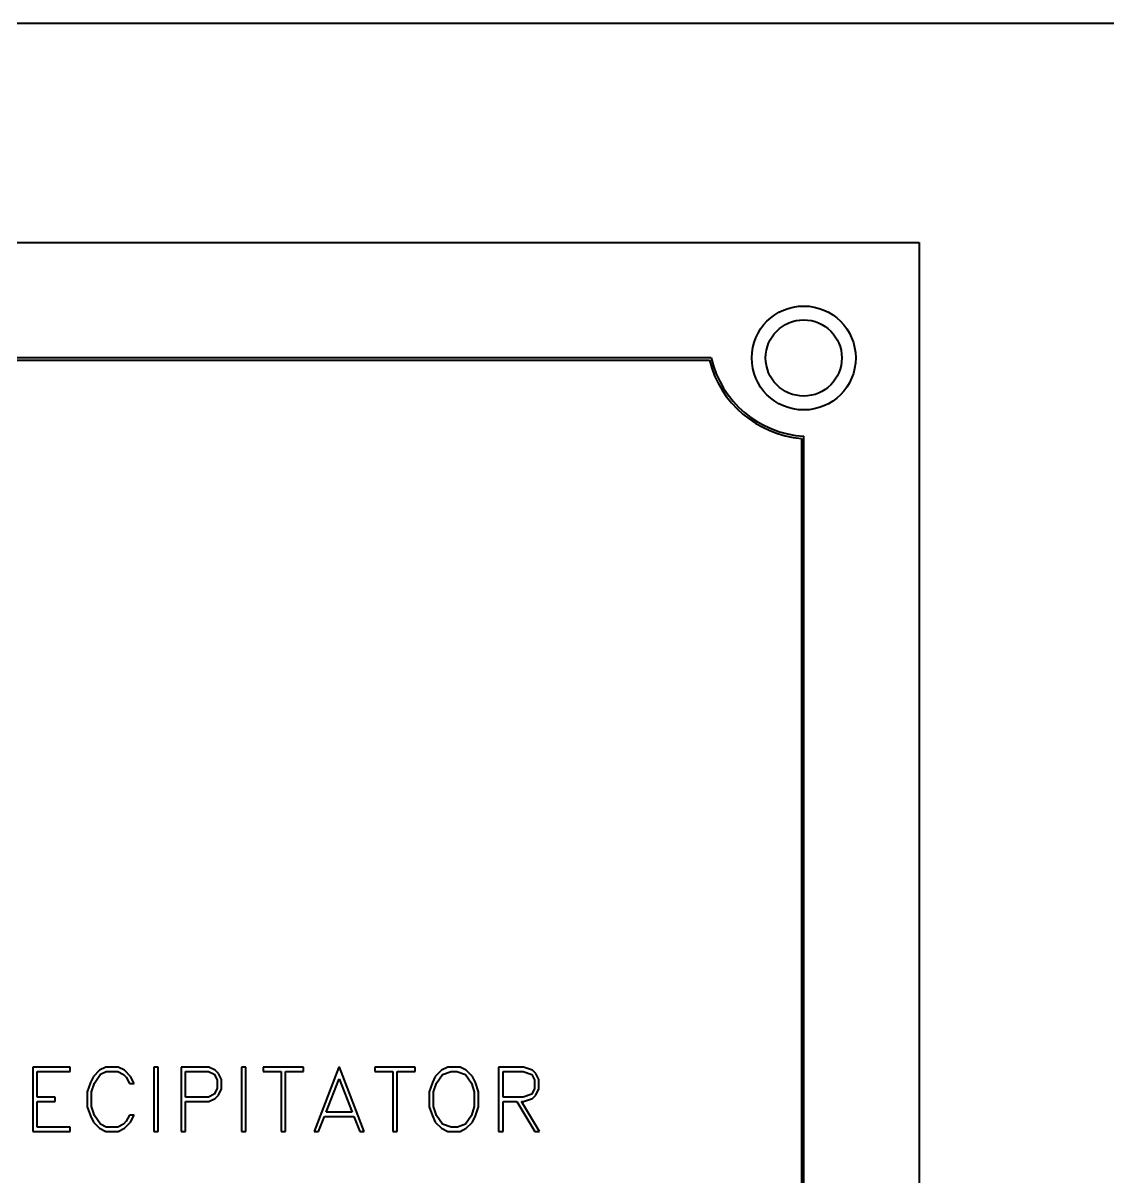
# Model space of a CAD drawing. Header units: millimetres. Extents: x 0 to 4205, y 0 to 2970.
# Drawn here: x 3491.84 to 3538.82, y 1784.66 to 1834.62 of the extents above; entities that cross this region are included whole.
import ezdxf

# ---------------------------------------------------------------- set-up
doc = ezdxf.new("R2010")
doc.units = ezdxf.units.MM
doc.header["$LTSCALE"] = 5
doc.layers.add('가시적인 것(ISO)', color=3, linetype='Continuous', lineweight=40)

msp = doc.modelspace()

# ---------------------------------------------------------------- linework, layer by layer
at = {"layer": '가시적인 것(ISO)'}
for p, q in [((3268.143, 1834.619), (3578.143, 1834.619)), ((3370.643, 1825.119), (3530.643, 1825.119)), ((3530.643, 1825.119), (3530.643, 1705.119)), ((3521.635, 1820.119), (3379.923, 1820.119)), ((3380.002, 1820.019), (3521.556, 1820.019)), ((3525.543, 1816.639), (3525.543, 1713.598)), ((3525.643, 1713.505), (3525.643, 1816.732)), ((3492.26, 1789.416), (3492.26, 1786.633)), ((3493.875, 1789.416), (3492.26, 1789.416)), ((3492.449, 1788.119), (3492.449, 1789.227)), ((3492.449, 1789.227), (3493.875, 1789.227)), ((3493.875, 1789.227), (3493.875, 1789.416)), ((3494.882, 1789.017), (3494.753, 1788.748)), ((3495.149, 1789.281), (3494.882, 1789.017)), ((3494.934, 1788.722), (3495.185, 1789.105)), ((3495.418, 1789.416), (3495.149, 1789.281)), ((3495.185, 1789.105), (3495.433, 1789.227)), ((3495.951, 1789.416), (3495.418, 1789.416)), ((3495.433, 1789.227), (3495.938, 1789.227)), ((3495.938, 1789.227), (3496.184, 1789.1)), ((3496.223, 1789.281), (3495.951, 1789.416)), ((3496.184, 1789.1), (3496.308, 1788.979)), ((3496.49, 1789.015), (3496.223, 1789.281)), ((3496.308, 1788.979), (3496.446, 1788.707)), ((3496.642, 1788.707), (3496.49, 1789.015)), ((3497.494, 1789.416), (3497.494, 1786.633)), ((3497.683, 1789.416), (3497.494, 1789.416)), ((3497.683, 1786.633), (3497.683, 1789.416)), ((3499.888, 1789.416), (3498.685, 1789.416)), ((3498.685, 1789.416), (3498.685, 1786.633)), ((3498.874, 1789.227), (3499.873, 1789.227)), ((3498.874, 1788.119), (3498.874, 1789.227)), ((3499.873, 1789.227), (3500.119, 1789.105)), ((3500.16, 1789.281), (3499.888, 1789.416)), ((3500.119, 1789.105), (3500.24, 1788.86)), ((3500.297, 1789.147), (3500.16, 1789.281)), ((3500.429, 1788.875), (3500.297, 1789.147)), ((3501.488, 1789.416), (3501.299, 1789.416)), ((3501.299, 1789.416), (3501.299, 1786.633)), ((3501.488, 1786.633), (3501.488, 1789.416)), ((3503.975, 1789.416), (3502.233, 1789.416)), ((3502.233, 1789.416), (3502.233, 1789.227)), ((3502.233, 1789.227), (3503.01, 1789.227)), ((3503.01, 1789.227), (3503.01, 1786.633)), ((3503.199, 1786.633), (3503.199, 1789.227)), ((3503.199, 1789.227), (3503.975, 1789.227)), ((3503.975, 1789.227), (3503.975, 1789.416)), ((3505.505, 1789.416), (3504.441, 1786.633)), ((3505.544, 1789.416), (3505.505, 1789.416)), ((3506.605, 1786.633), (3505.544, 1789.416)), ((3507.074, 1789.416), (3507.074, 1789.227)), ((3508.816, 1789.416), (3507.074, 1789.416)), ((3507.074, 1789.227), (3507.85, 1789.227)), ((3507.85, 1789.227), (3507.85, 1786.633)), ((3508.039, 1786.633), (3508.039, 1789.227)), ((3508.039, 1789.227), (3508.816, 1789.227)), ((3508.816, 1789.227), (3508.816, 1789.416)), ((3509.688, 1789.017), (3509.561, 1788.748)), ((3509.957, 1789.281), (3509.688, 1789.017)), ((3509.743, 1788.722), (3509.994, 1789.1)), ((3510.227, 1789.416), (3509.957, 1789.281)), ((3509.994, 1789.1), (3510.369, 1789.227)), ((3510.76, 1789.416), (3510.227, 1789.416)), ((3510.369, 1789.227), (3510.62, 1789.227)), ((3510.62, 1789.227), (3510.995, 1789.1)), ((3511.032, 1789.281), (3510.76, 1789.416)), ((3510.995, 1789.1), (3511.249, 1788.722)), ((3511.298, 1789.017), (3511.032, 1789.281)), ((3511.428, 1788.748), (3511.298, 1789.017)), ((3513.504, 1789.416), (3512.432, 1789.416)), ((3512.432, 1789.416), (3512.432, 1786.633)), ((3512.621, 1788.119), (3512.621, 1789.227)), ((3512.621, 1789.227), (3513.493, 1789.227)), ((3513.493, 1789.227), (3513.866, 1789.1)), ((3513.902, 1789.281), (3513.504, 1789.416)), ((3513.866, 1789.1), (3513.988, 1788.86)), ((3514.045, 1789.147), (3513.902, 1789.281)), ((3514.177, 1788.875), (3514.045, 1789.147)), ((3494.753, 1788.748), (3494.618, 1788.352)), ((3494.807, 1788.344), (3494.934, 1788.722)), ((3496.446, 1788.707), (3496.642, 1788.707)), ((3500.24, 1788.487), (3500.119, 1788.241)), ((3500.24, 1788.86), (3500.24, 1788.487)), ((3500.297, 1788.199), (3500.429, 1788.471)), ((3500.429, 1788.471), (3500.429, 1788.875)), ((3504.962, 1787.469), (3505.523, 1788.914)), ((3505.523, 1788.914), (3506.085, 1787.469)), ((3509.561, 1788.748), (3509.427, 1788.352)), ((3509.616, 1788.344), (3509.743, 1788.722)), ((3511.249, 1788.722), (3511.373, 1788.344)), ((3511.562, 1788.352), (3511.428, 1788.748)), ((3513.988, 1788.487), (3513.866, 1788.246)), ((3513.988, 1788.86), (3513.988, 1788.487)), ((3514.045, 1788.199), (3514.177, 1788.471)), ((3514.177, 1788.471), (3514.177, 1788.875)), ((3493.225, 1788.119), (3492.449, 1788.119)), ((3493.225, 1787.93), (3493.225, 1788.119)), ((3494.618, 1788.352), (3494.618, 1787.697)), ((3494.807, 1787.705), (3494.807, 1788.344)), ((3499.873, 1788.119), (3498.874, 1788.119)), ((3500.119, 1788.241), (3499.873, 1788.119)), ((3499.888, 1787.93), (3500.16, 1788.065)), ((3500.16, 1788.065), (3500.297, 1788.199)), ((3509.427, 1788.352), (3509.427, 1787.697)), ((3509.616, 1787.705), (3509.616, 1788.344)), ((3511.373, 1788.344), (3511.373, 1787.705)), ((3511.562, 1787.697), (3511.562, 1788.352)), ((3513.493, 1788.119), (3512.621, 1788.119)), ((3513.866, 1788.246), (3513.493, 1788.119)), ((3513.504, 1787.93), (3513.902, 1788.065)), ((3513.902, 1788.065), (3514.045, 1788.199)), ((3492.449, 1786.822), (3492.449, 1787.93)), ((3492.449, 1787.93), (3493.225, 1787.93)), ((3494.618, 1787.697), (3494.753, 1787.301)), ((3494.934, 1787.327), (3494.807, 1787.705)), ((3498.874, 1786.633), (3498.874, 1787.93)), ((3498.874, 1787.93), (3499.888, 1787.93)), ((3506.085, 1787.469), (3504.962, 1787.469)), ((3509.427, 1787.697), (3509.561, 1787.301)), ((3509.743, 1787.327), (3509.616, 1787.705)), ((3511.373, 1787.705), (3511.249, 1787.327)), ((3511.428, 1787.301), (3511.562, 1787.697)), ((3512.621, 1786.633), (3512.621, 1787.93)), ((3512.621, 1787.93), (3513.221, 1787.93)), ((3513.221, 1787.93), (3514.001, 1786.633)), ((3514.2, 1786.633), (3513.423, 1787.93)), ((3513.423, 1787.93), (3513.504, 1787.93)), ((3494.753, 1787.301), (3494.882, 1787.032)), ((3494.882, 1787.032), (3495.149, 1786.768)), ((3495.185, 1786.947), (3494.934, 1787.327)), ((3495.433, 1786.822), (3495.185, 1786.947)), ((3496.184, 1786.949), (3495.938, 1786.822)), ((3496.308, 1787.071), (3496.184, 1786.949)), ((3496.223, 1786.768), (3496.49, 1787.035)), ((3496.446, 1787.343), (3496.308, 1787.071)), ((3496.642, 1787.343), (3496.446, 1787.343)), ((3496.49, 1787.035), (3496.642, 1787.343)), ((3504.635, 1786.633), (3504.892, 1787.281)), ((3504.892, 1787.281), (3506.157, 1787.281)), ((3506.157, 1787.281), (3506.414, 1786.633)), ((3509.561, 1787.301), (3509.688, 1787.032)), ((3509.688, 1787.032), (3509.957, 1786.768)), ((3509.994, 1786.949), (3509.743, 1787.327)), ((3510.369, 1786.822), (3509.994, 1786.949)), ((3510.995, 1786.949), (3510.651, 1786.822)), ((3511.249, 1787.327), (3510.995, 1786.949)), ((3511.032, 1786.768), (3511.298, 1787.032)), ((3511.298, 1787.032), (3511.428, 1787.301)), ((3492.26, 1786.633), (3493.875, 1786.633)), ((3493.875, 1786.822), (3492.449, 1786.822)), ((3493.875, 1786.633), (3493.875, 1786.822)), ((3495.149, 1786.768), (3495.418, 1786.633)), ((3495.418, 1786.633), (3495.951, 1786.633)), ((3495.938, 1786.822), (3495.433, 1786.822)), ((3495.951, 1786.633), (3496.223, 1786.768)), ((3497.494, 1786.633), (3497.683, 1786.633)), ((3498.685, 1786.633), (3498.874, 1786.633)), ((3501.299, 1786.633), (3501.488, 1786.633)), ((3503.01, 1786.633), (3503.199, 1786.633)), ((3504.441, 1786.633), (3504.635, 1786.633)), ((3506.414, 1786.633), (3506.605, 1786.633)), ((3507.85, 1786.633), (3508.039, 1786.633)), ((3509.957, 1786.768), (3510.227, 1786.633)), ((3510.227, 1786.633), (3510.76, 1786.633)), ((3510.651, 1786.822), (3510.369, 1786.822)), ((3510.76, 1786.633), (3511.032, 1786.768)), ((3512.432, 1786.633), (3512.621, 1786.633)), ((3514.001, 1786.633), (3514.2, 1786.633))]:
    msp.add_line(p, q, dxfattribs=at)
for radius in [2.25, 1.65]:
    msp.add_circle((3525.643, 1820.119), radius, dxfattribs=at)
for radius, start, end in [(4.495, 194.1649, 265.2591), (4.395, 193.1516, 266.4582)]:
    msp.add_arc((3525.915, 1821.119), radius, start, end, dxfattribs=at)

doc.saveas('drawing.dxf')
